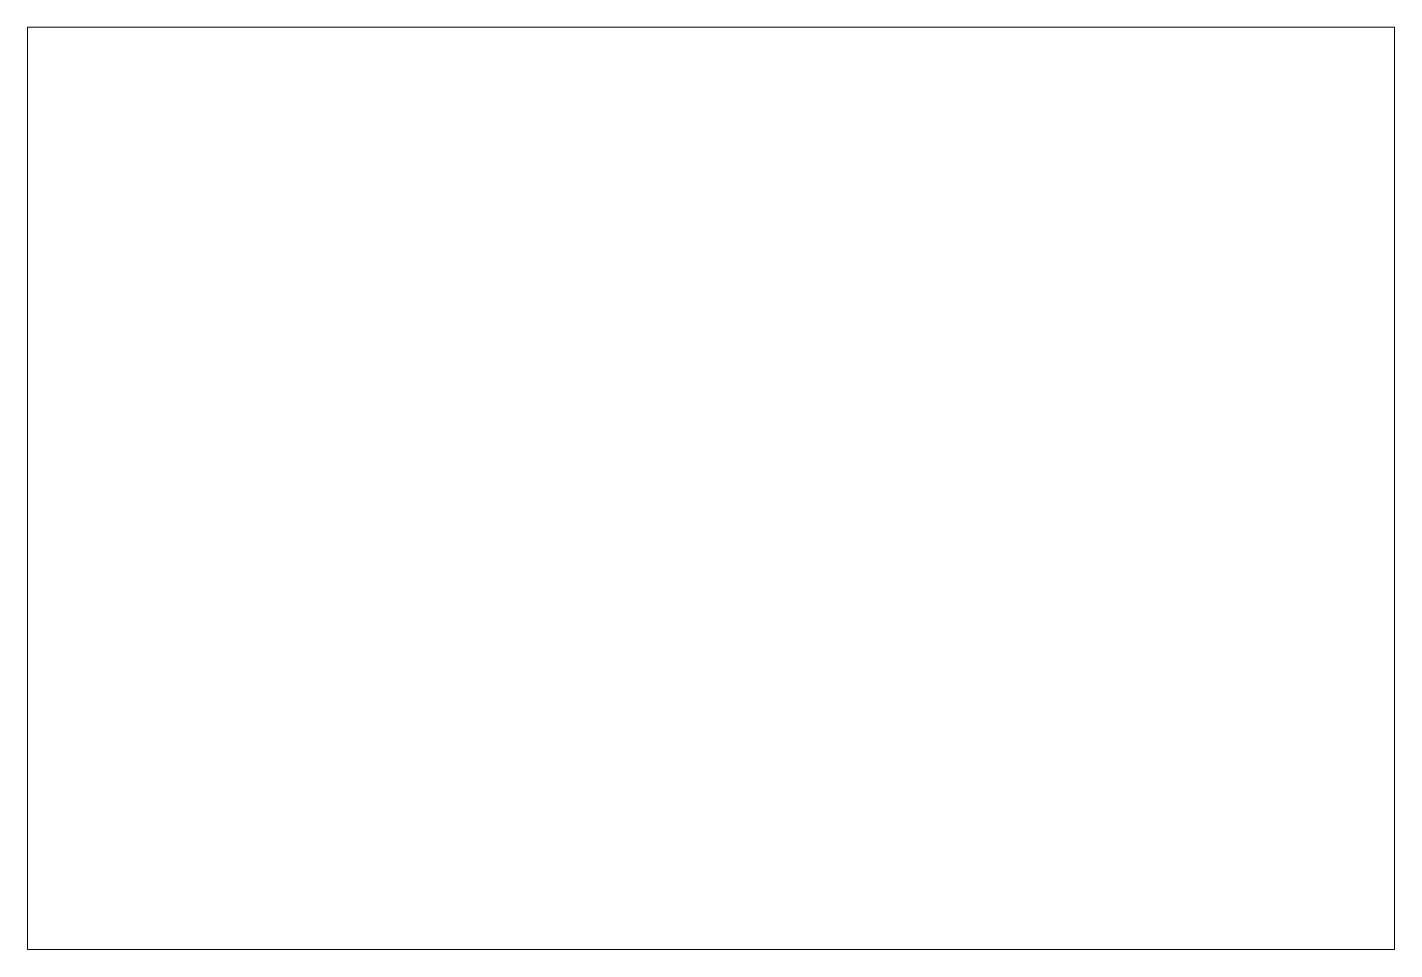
# Model space of a CAD drawing. Header units: inches. Extents: x -32 to 0, y 44.4 to 66.
import ezdxf

# ---------------------------------------------------------------- set-up
doc = ezdxf.new("R2010")
doc.units = ezdxf.units.IN
doc.header["$MEASUREMENT"] = 0

msp = doc.modelspace()

# ---------------------------------------------------------------- linework, layer by layer
at = {"color": 7, "linetype": 'Continuous', "lineweight": 15}
for p, q in [((-32, 66.035), (0, 66.035)), ((-32, 44.443), (-32, 66.035)), ((0, 44.443), (0, 66.035)), ((-32, 44.443), (0, 44.443))]:
    msp.add_line(p, q, dxfattribs=at)

doc.saveas('drawing.dxf')
